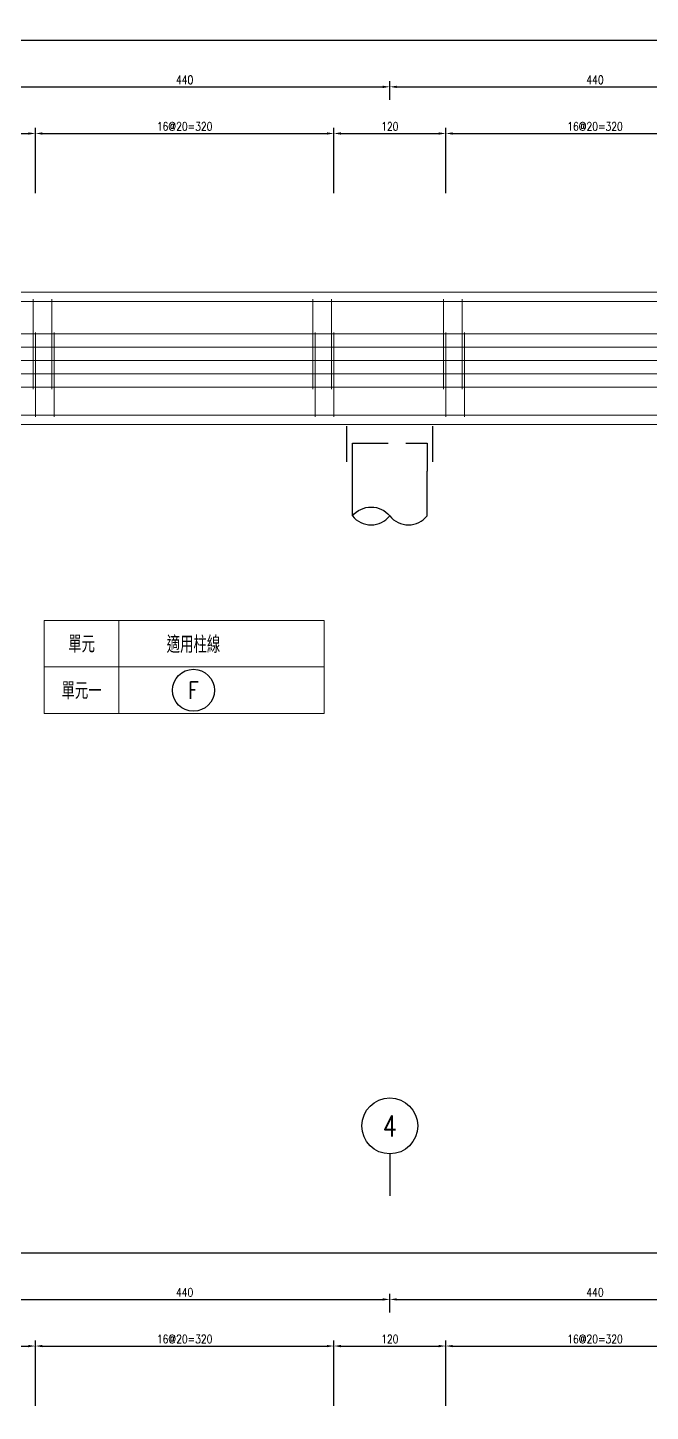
# Model space of a CAD drawing. Extents: x -4754 to 4976, y -19960 to 3841.
# Drawn here: x 2115 to 2783, y -14045 to -12561 of the extents above; entities that cross this region are included whole.
import ezdxf
from ezdxf.enums import TextEntityAlignment as Align

# ---------------------------------------------------------------- set-up
doc = ezdxf.new("R2010")
doc.units = 0
doc.header["$LTSCALE"] = 3
doc.linetypes.add('DASHED', pattern=[19.05, 12.7, -6.35])
doc.layers.get('0').update_dxf_attribs({"linetype": 'CONTINUOUS'})
doc.layers.add('HB_0', color=7, linetype='CONTINUOUS', transparency=0.5)
for name, color, linetype in [('HB_DIM', 1, 'CONTINUOUS'), ('HB_SYMBOLS', 7, 'CONTINUOUS'), ('HB_TXT_CTEXT', 2, 'CONTINUOUS'), ('鋼筋', 3, 'CONTINUOUS')]:
    doc.layers.add(name, color=color, linetype=linetype)
doc.styles.get("Standard").update_dxf_attribs({"font": 'ROMANS.shx', "width": 0.8, "bigfont": 'chineset.shx'})
doc.dimstyles.new('30', dxfattribs={"dimscale": 3, "dimtxt": 3, "dimasz": 2.5, "dimexe": 2, "dimexo": 2, "dimgap": 1, "dimtad": 1, "dimdsep": 46, "dimtxsty": 'Standard', "dimcen": 0, "dimclrd": 256, "dimclre": 256, "dimclrt": 2, "dimadec": 0, "dimazin": 0, "dimtfac": 1, "dimtix": 1, "dimtmove": 2, "dimatfit": 3, "dimfxl": 1, "dimtolj": 1, "dimtzin": 0, "dimarcsym": 0})

# ---------------------------------------------------------------- blocks, each defined once
blk = doc.blocks.new('pile_vertical')
at = {"color": 252, "linetype": 'DASHED'}
for p, q in [((-46, -40), (-46, 0)), ((46, -40), (46, 0))]:
    blk.add_line(p, q, dxfattribs=at)
at = {"linetype": 'Continuous'}
for p, q in [((-40, -98.1), (-40, -50)), ((40, -98.1), (40, -50))]:
    blk.add_line(p, q, dxfattribs=at)
at = {"color": 252, "linetype": 'DASHED'}
blk.add_lwpolyline([(-40, -50), (-40, -20), (40, -20), (40, -50)], dxfattribs=at)
at = {"linetype": 'Continuous'}
for points in [[(-40, -98.1, -0.48), (0, -98.1, 0.48), (40, -98.1, 0.48)], [(-40, -98.1, 0.48), (0, -98.1, 0.48)]]:
    blk.add_lwpolyline(points, format="xyb", dxfattribs=at)
blk = doc.blocks.new('line_tag')
at = {"layer": 'HB_SYMBOLS', "color": 4, "linetype": 'Continuous'}
blk.add_circle((0, 0), 22.5, dxfattribs=at)
at = {"color": 4, "linetype": 'Continuous', "width": 0.8}
blk.add_attdef('A', text='', height=18, dxfattribs=at).set_placement((0, 0), align=Align.MIDDLE)
blk = doc.blocks.new('*D329')
at = {"layer": 'HB_DIM', "linetype": 'Continuous', "lineweight": -2}
for p, q in [((2003.6, -12738.8), (2003.6, -12668.8)), ((2011.1, -12674.8), (2116.1, -12674.8)), ((2123.6, -12738.8), (2123.6, -12668.8))]:
    blk.add_line(p, q, dxfattribs=at)
at = {"layer": 'HB_DIM'}
for points in [[(2011.1, -12673.6), (2011.1, -12676.1), (2003.6, -12674.8)], [(2116.1, -12676.1), (2116.1, -12673.6), (2123.6, -12674.8)]]:
    blk.add_solid(points, dxfattribs=at)
at = {"layer": 'HB_DIM', "color": 2, "linetype": 'Continuous', "insert": (2063.6, -12667.3), "char_height": 9, "attachment_point": 5, "rotation": 0}
blk.add_mtext('\\A1;120', dxfattribs=at)
blk = doc.blocks.new('*D330')
at = {"layer": 'HB_DIM', "linetype": 'Continuous', "lineweight": -2}
for p, q in [((2123.6, -12738.8), (2123.6, -12668.8)), ((2131.1, -12674.8), (2436.1, -12674.8)), ((2443.6, -12738.8), (2443.6, -12668.8))]:
    blk.add_line(p, q, dxfattribs=at)
at = {"layer": 'HB_DIM'}
for points in [[(2131.1, -12673.6), (2131.1, -12676.1), (2123.6, -12674.8)], [(2436.1, -12676.1), (2436.1, -12673.6), (2443.6, -12674.8)]]:
    blk.add_solid(points, dxfattribs=at)
at = {"layer": 'HB_DIM', "color": 2, "linetype": 'Continuous', "insert": (2283.6, -12667.3), "char_height": 9, "attachment_point": 5, "rotation": 0}
blk.add_mtext('\\A1;16@20=320', dxfattribs=at)
blk = doc.blocks.new('*D331')
at = {"layer": 'HB_DIM', "linetype": 'Continuous', "lineweight": -2}
for p, q in [((2443.6, -12738.8), (2443.6, -12668.8)), ((2451.1, -12674.8), (2556.1, -12674.8)), ((2563.6, -12738.8), (2563.6, -12668.8))]:
    blk.add_line(p, q, dxfattribs=at)
at = {"layer": 'HB_DIM'}
for points in [[(2451.1, -12673.6), (2451.1, -12676.1), (2443.6, -12674.8)], [(2556.1, -12676.1), (2556.1, -12673.6), (2563.6, -12674.8)]]:
    blk.add_solid(points, dxfattribs=at)
at = {"layer": 'HB_DIM', "color": 2, "linetype": 'Continuous', "insert": (2503.6, -12667.3), "char_height": 9, "attachment_point": 5, "rotation": 0}
blk.add_mtext('\\A1;120', dxfattribs=at)
blk = doc.blocks.new('*D332')
at = {"layer": 'HB_DIM', "linetype": 'Continuous', "lineweight": -2}
for p, q in [((2563.6, -12738.8), (2563.6, -12668.8)), ((2571.1, -12674.8), (2876.1, -12674.8)), ((2883.6, -12738.8), (2883.6, -12668.8))]:
    blk.add_line(p, q, dxfattribs=at)
at = {"layer": 'HB_DIM'}
for points in [[(2571.1, -12673.6), (2571.1, -12676.1), (2563.6, -12674.8)], [(2876.1, -12676.1), (2876.1, -12673.6), (2883.6, -12674.8)]]:
    blk.add_solid(points, dxfattribs=at)
at = {"layer": 'HB_DIM', "color": 2, "linetype": 'Continuous', "insert": (2723.6, -12667.3), "char_height": 9, "attachment_point": 5, "rotation": 0}
blk.add_mtext('\\A1;16@20=320', dxfattribs=at)
blk = doc.blocks.new('*D338')
at = {"layer": 'HB_DIM', "linetype": 'Continuous', "lineweight": -2}
for p, q in [((-265.4, -12738.8), (-265.4, -12568.8)), ((-257.9, -12574.8), (3924.1, -12574.8)), ((3931.6, -12738.8), (3931.6, -12568.8))]:
    blk.add_line(p, q, dxfattribs=at)
at = {"layer": 'HB_DIM'}
for points in [[(-257.9, -12573.6), (-257.9, -12576.1), (-265.4, -12574.8)], [(3924.1, -12576.1), (3924.1, -12573.6), (3931.6, -12574.8)]]:
    blk.add_solid(points, dxfattribs=at)
at = {"layer": 'HB_DIM', "color": 2, "linetype": 'Continuous', "insert": (1833.1, -12567.3), "char_height": 9, "attachment_point": 5, "rotation": 0}
blk.add_mtext('\\A1;4197', dxfattribs=at)
blk = doc.blocks.new('*D345')
at = {"layer": 'HB_DIM', "linetype": 'Continuous', "lineweight": -2}
for p, q in [((2063.6, -12638.8), (2063.6, -12618.8)), ((2503.6, -12638.8), (2503.6, -12618.8)), ((2071.1, -12624.8), (2496.1, -12624.8))]:
    blk.add_line(p, q, dxfattribs=at)
at = {"layer": 'HB_DIM'}
for points in [[(2071.1, -12623.6), (2071.1, -12626.1), (2063.6, -12624.8)], [(2496.1, -12626.1), (2496.1, -12623.6), (2503.6, -12624.8)]]:
    blk.add_solid(points, dxfattribs=at)
at = {"layer": 'HB_DIM', "color": 2, "linetype": 'Continuous', "insert": (2283.6, -12617.3), "char_height": 9, "attachment_point": 5, "rotation": 0}
blk.add_mtext('\\A1;440', dxfattribs=at)
blk = doc.blocks.new('*D346')
at = {"layer": 'HB_DIM', "linetype": 'Continuous', "lineweight": -2}
for p, q in [((2503.6, -12638.8), (2503.6, -12618.8)), ((2943.6, -12638.8), (2943.6, -12618.8)), ((2511.1, -12624.8), (2936.1, -12624.8))]:
    blk.add_line(p, q, dxfattribs=at)
at = {"layer": 'HB_DIM'}
for points in [[(2511.1, -12623.6), (2511.1, -12626.1), (2503.6, -12624.8)], [(2936.1, -12626.1), (2936.1, -12623.6), (2943.6, -12624.8)]]:
    blk.add_solid(points, dxfattribs=at)
at = {"layer": 'HB_DIM', "color": 2, "linetype": 'Continuous', "insert": (2723.6, -12617.3), "char_height": 9, "attachment_point": 5, "rotation": 0}
blk.add_mtext('\\A1;440', dxfattribs=at)
blk = doc.blocks.new('line_guide')
at = {"color": 4, "linetype": 'Continuous'}
blk.add_line((0, 0), (0, -45), dxfattribs=at)
blk.add_circle((0, 30), 30, dxfattribs=at)
at = {"color": 4, "linetype": 'Continuous', "width": 0.8}
blk.add_attdef('A', text='', height=22.5, dxfattribs=at).set_placement((0, 30), align=Align.MIDDLE)
blk = doc.blocks.new('*D363')
at = {"layer": 'HB_DIM', "linetype": 'Continuous', "lineweight": -2}
for p, q in [((2003.6, -14038.8), (2003.6, -13968.8)), ((2123.6, -14038.8), (2123.6, -13968.8)), ((2011.1, -13974.8), (2116.1, -13974.8))]:
    blk.add_line(p, q, dxfattribs=at)
at = {"layer": 'HB_DIM'}
for points in [[(2011.1, -13973.6), (2011.1, -13976.1), (2003.6, -13974.8)], [(2116.1, -13976.1), (2116.1, -13973.6), (2123.6, -13974.8)]]:
    blk.add_solid(points, dxfattribs=at)
at = {"layer": 'HB_DIM', "color": 2, "linetype": 'Continuous', "insert": (2063.6, -13967.3), "char_height": 9, "attachment_point": 5, "rotation": 0}
blk.add_mtext('\\A1;120', dxfattribs=at)
blk = doc.blocks.new('*D364')
at = {"layer": 'HB_DIM', "linetype": 'Continuous', "lineweight": -2}
for p, q in [((2123.6, -14038.8), (2123.6, -13968.8)), ((2443.6, -14038.8), (2443.6, -13968.8)), ((2131.1, -13974.8), (2436.1, -13974.8))]:
    blk.add_line(p, q, dxfattribs=at)
at = {"layer": 'HB_DIM'}
for points in [[(2131.1, -13973.6), (2131.1, -13976.1), (2123.6, -13974.8)], [(2436.1, -13976.1), (2436.1, -13973.6), (2443.6, -13974.8)]]:
    blk.add_solid(points, dxfattribs=at)
at = {"layer": 'HB_DIM', "color": 2, "linetype": 'Continuous', "insert": (2283.6, -13967.3), "char_height": 9, "attachment_point": 5, "rotation": 0}
blk.add_mtext('\\A1;16@20=320', dxfattribs=at)
blk = doc.blocks.new('*D365')
at = {"layer": 'HB_DIM', "linetype": 'Continuous', "lineweight": -2}
for p, q in [((2443.6, -14038.8), (2443.6, -13968.8)), ((2563.6, -14038.8), (2563.6, -13968.8)), ((2451.1, -13974.8), (2556.1, -13974.8))]:
    blk.add_line(p, q, dxfattribs=at)
at = {"layer": 'HB_DIM'}
for points in [[(2451.1, -13973.6), (2451.1, -13976.1), (2443.6, -13974.8)], [(2556.1, -13976.1), (2556.1, -13973.6), (2563.6, -13974.8)]]:
    blk.add_solid(points, dxfattribs=at)
at = {"layer": 'HB_DIM', "color": 2, "linetype": 'Continuous', "insert": (2503.6, -13967.3), "char_height": 9, "attachment_point": 5, "rotation": 0}
blk.add_mtext('\\A1;120', dxfattribs=at)
blk = doc.blocks.new('*D366')
at = {"layer": 'HB_DIM', "linetype": 'Continuous', "lineweight": -2}
for p, q in [((2563.6, -14038.8), (2563.6, -13968.8)), ((2883.6, -14038.8), (2883.6, -13968.8)), ((2571.1, -13974.8), (2876.1, -13974.8))]:
    blk.add_line(p, q, dxfattribs=at)
at = {"layer": 'HB_DIM'}
for points in [[(2571.1, -13973.6), (2571.1, -13976.1), (2563.6, -13974.8)], [(2876.1, -13976.1), (2876.1, -13973.6), (2883.6, -13974.8)]]:
    blk.add_solid(points, dxfattribs=at)
at = {"layer": 'HB_DIM', "color": 2, "linetype": 'Continuous', "insert": (2723.6, -13967.3), "char_height": 9, "attachment_point": 5, "rotation": 0}
blk.add_mtext('\\A1;16@20=320', dxfattribs=at)
blk = doc.blocks.new('*D372')
at = {"layer": 'HB_DIM', "linetype": 'Continuous', "lineweight": -2}
for p, q in [((-265.4, -14038.8), (-265.4, -13868.8)), ((3931.6, -14038.8), (3931.6, -13868.8)), ((-257.9, -13874.8), (3924.1, -13874.8))]:
    blk.add_line(p, q, dxfattribs=at)
at = {"layer": 'HB_DIM'}
for points in [[(-257.9, -13873.6), (-257.9, -13876.1), (-265.4, -13874.8)], [(3924.1, -13876.1), (3924.1, -13873.6), (3931.6, -13874.8)]]:
    blk.add_solid(points, dxfattribs=at)
at = {"layer": 'HB_DIM', "color": 2, "linetype": 'Continuous', "insert": (1833.1, -13867.3), "char_height": 9, "attachment_point": 5, "rotation": 0}
blk.add_mtext('\\A1;4197', dxfattribs=at)
blk = doc.blocks.new('*D379')
at = {"layer": 'HB_DIM', "linetype": 'Continuous', "lineweight": -2}
for p, q in [((2063.6, -13938.8), (2063.6, -13918.8)), ((2071.1, -13924.8), (2496.1, -13924.8)), ((2503.6, -13938.8), (2503.6, -13918.8))]:
    blk.add_line(p, q, dxfattribs=at)
at = {"layer": 'HB_DIM'}
for points in [[(2071.1, -13923.6), (2071.1, -13926.1), (2063.6, -13924.8)], [(2496.1, -13926.1), (2496.1, -13923.6), (2503.6, -13924.8)]]:
    blk.add_solid(points, dxfattribs=at)
at = {"layer": 'HB_DIM', "color": 2, "linetype": 'Continuous', "insert": (2283.6, -13917.3), "char_height": 9, "attachment_point": 5, "rotation": 0}
blk.add_mtext('\\A1;440', dxfattribs=at)
blk = doc.blocks.new('*D380')
at = {"layer": 'HB_DIM', "linetype": 'Continuous', "lineweight": -2}
for p, q in [((2503.6, -13938.8), (2503.6, -13918.8)), ((2511.1, -13924.8), (2936.1, -13924.8)), ((2943.6, -13938.8), (2943.6, -13918.8))]:
    blk.add_line(p, q, dxfattribs=at)
at = {"layer": 'HB_DIM'}
for points in [[(2511.1, -13923.6), (2511.1, -13926.1), (2503.6, -13924.8)], [(2936.1, -13926.1), (2936.1, -13923.6), (2943.6, -13924.8)]]:
    blk.add_solid(points, dxfattribs=at)
at = {"layer": 'HB_DIM', "color": 2, "linetype": 'Continuous', "insert": (2723.6, -13917.3), "char_height": 9, "attachment_point": 5, "rotation": 0}
blk.add_mtext('\\A1;440', dxfattribs=at)

msp = doc.modelspace()

# ---------------------------------------------------------------- linework, layer by layer
at = {"layer": 'HB_0', "lineweight": 5}
msp.add_lwpolyline([(-265.427, -12986.802), (-265.427, -12844.802), (3931.573, -12844.802), (3931.573, -12986.802), (-265.427, -12986.802)], dxfattribs=at)
at = {"layer": 'HB_TXT_CTEXT', "color": 4, "lineweight": 5, "true_color": 0x00ffff}
for p, q in [((2213.073, -13196.802), (2213.073, -13296.802)), ((2133.073, -13246.802), (2433.073, -13246.802))]:
    msp.add_line(p, q, dxfattribs=at)
msp.add_lwpolyline([(2133.073, -13196.802), (2133.073, -13296.802), (2433.073, -13296.802), (2433.073, -13196.802), (2133.073, -13196.802)], dxfattribs=at)
at = {"layer": '鋼筋', "lineweight": 5}
for p, q in [((-244.937, -12854.802, -38), (3911.083, -12854.802, -38)), ((-244.937, -12854.802, -27.143), (3911.083, -12854.802, -27.143)), ((-244.937, -12854.802, -16.286), (3911.083, -12854.802, -16.286)), ((-244.937, -12854.802, -5.429), (3911.083, -12854.802, -5.429)), ((-244.937, -12854.802, 5.429), (3911.083, -12854.802, 5.429)), ((-244.937, -12854.802, 16.286), (3911.083, -12854.802, 16.286)), ((-244.937, -12854.802, 27.143), (3911.083, -12854.802, 27.143)), ((-244.937, -12854.802, 38), (3911.083, -12854.802, 38)), ((2121.033, -12863.352, 33.895), (2121.033, -12855.732, 33.895)), ((2121.033, -12855.732, 40.245), (2121.033, -12945.872, 40.245)), ((2121.033, -12945.872, -40.245), (2121.033, -12855.732, -40.245)), ((2121.033, -12855.732, -33.895), (2121.033, -12863.352, -33.895)), ((2141.033, -12863.352, 33.895), (2141.033, -12855.732, 33.895)), ((2141.033, -12855.732, 40.245), (2141.033, -12945.872, 40.245)), ((2141.033, -12945.872, -40.245), (2141.033, -12855.732, -40.245)), ((2141.033, -12855.732, -33.895), (2141.033, -12863.352, -33.895)), ((2421.033, -12863.352, 33.895), (2421.033, -12855.732, 33.895)), ((2421.033, -12855.732, 40.245), (2421.033, -12945.872, 40.245)), ((2421.033, -12945.872, -40.245), (2421.033, -12855.732, -40.245)), ((2421.033, -12855.732, -33.895), (2421.033, -12863.352, -33.895)), ((2441.033, -12863.352, 33.895), (2441.033, -12855.732, 33.895)), ((2441.033, -12855.732, 40.245), (2441.033, -12945.872, 40.245)), ((2441.033, -12945.872, -40.245), (2441.033, -12855.732, -40.245)), ((2441.033, -12855.732, -33.895), (2441.033, -12863.352, -33.895)), ((2561.033, -12863.352, 33.895), (2561.033, -12855.732, 33.895)), ((2561.033, -12855.732, 40.245), (2561.033, -12945.872, 40.245)), ((2561.033, -12945.872, -40.245), (2561.033, -12855.732, -40.245)), ((2561.033, -12855.732, -33.895), (2561.033, -12863.352, -33.895)), ((2581.033, -12863.352, 33.895), (2581.033, -12855.732, 33.895)), ((2581.033, -12855.732, 40.245), (2581.033, -12945.872, 40.245)), ((2581.033, -12945.872, -40.245), (2581.033, -12855.732, -40.245)), ((2581.033, -12855.732, -33.895), (2581.033, -12863.352, -33.895)), ((-245.657, -12889.802, -50), (3911.803, -12889.802, -50)), ((-245.657, -12889.802, -35.714), (3911.803, -12889.802, -35.714)), ((-245.657, -12889.802, -21.429), (3911.803, -12889.802, -21.429)), ((-245.657, -12889.802, -7.143), (3911.803, -12889.802, -7.143)), ((-245.657, -12889.802, 7.143), (3911.803, -12889.802, 7.143)), ((-245.657, -12889.802, 21.429), (3911.803, -12889.802, 21.429)), ((-245.657, -12889.802, 35.714), (3911.803, -12889.802, 35.714)), ((-245.657, -12889.802, 50), (3911.803, -12889.802, 50)), ((-243.427, -12904.052, -50), (3909.573, -12904.052, -50)), ((-243.427, -12904.052, 50), (3909.573, -12904.052, 50)), ((2123.573, -12898.852, 45.395), (2123.573, -12891.232, 45.395)), ((2123.573, -12891.232, 51.745), (2123.573, -12975.372, 51.745)), ((2123.573, -12975.372, -51.745), (2123.573, -12891.232, -51.745)), ((2123.573, -12891.232, -45.395), (2123.573, -12898.852, -45.395)), ((2143.573, -12898.852, 45.395), (2143.573, -12891.232, 45.395)), ((2143.573, -12891.232, 51.745), (2143.573, -12975.372, 51.745)), ((2143.573, -12975.372, -51.745), (2143.573, -12891.232, -51.745)), ((2143.573, -12891.232, -45.395), (2143.573, -12898.852, -45.395)), ((2423.573, -12898.852, 45.395), (2423.573, -12891.232, 45.395)), ((2423.573, -12891.232, 51.745), (2423.573, -12975.372, 51.745)), ((2423.573, -12975.372, -51.745), (2423.573, -12891.232, -51.745)), ((2423.573, -12891.232, -45.395), (2423.573, -12898.852, -45.395)), ((2443.573, -12898.852, 45.395), (2443.573, -12891.232, 45.395)), ((2443.573, -12891.232, 51.745), (2443.573, -12975.372, 51.745)), ((2443.573, -12975.372, -51.745), (2443.573, -12891.232, -51.745)), ((2443.573, -12891.232, -45.395), (2443.573, -12898.852, -45.395)), ((2563.573, -12898.852, 45.395), (2563.573, -12891.232, 45.395)), ((2563.573, -12891.232, 51.745), (2563.573, -12975.372, 51.745)), ((2563.573, -12975.372, -51.745), (2563.573, -12891.232, -51.745)), ((2563.573, -12891.232, -45.395), (2563.573, -12898.852, -45.395)), ((2583.573, -12898.852, 45.395), (2583.573, -12891.232, 45.395)), ((2583.573, -12891.232, 51.745), (2583.573, -12975.372, 51.745)), ((2583.573, -12975.372, -51.745), (2583.573, -12891.232, -51.745)), ((2583.573, -12891.232, -45.395), (2583.573, -12898.852, -45.395)), ((-243.427, -12918.302, -50), (3909.573, -12918.302, -50)), ((-243.427, -12918.302, 50), (3909.573, -12918.302, 50)), ((-243.427, -12932.552, -50), (3909.573, -12932.552, -50)), ((-243.427, -12932.552, 50), (3909.573, -12932.552, 50)), ((-250.537, -12946.802, -50), (3916.683, -12946.802, -50)), ((-250.537, -12946.802, -35.714), (3916.683, -12946.802, -35.714)), ((-250.537, -12946.802, -21.429), (3916.683, -12946.802, -21.429)), ((-250.537, -12946.802, -7.143), (3916.683, -12946.802, -7.143)), ((-250.537, -12946.802, 7.143), (3916.683, -12946.802, 7.143)), ((-250.537, -12946.802, 21.429), (3916.683, -12946.802, 21.429)), ((-250.537, -12946.802, 35.714), (3916.683, -12946.802, 35.714)), ((-250.537, -12946.802, 50), (3916.683, -12946.802, 50)), ((2121.033, -12949.047, 37.07), (2121.033, -12949.047, -37.07)), ((2141.033, -12949.047, 37.07), (2141.033, -12949.047, -37.07)), ((2421.033, -12949.047, 37.07), (2421.033, -12949.047, -37.07)), ((2441.033, -12949.047, 37.07), (2441.033, -12949.047, -37.07)), ((2561.033, -12949.047, 37.07), (2561.033, -12949.047, -37.07)), ((2581.033, -12949.047, 37.07), (2581.033, -12949.047, -37.07)), ((-246.742, -12976.802, -50), (3912.888, -12976.802, -50)), ((-246.742, -12976.802, -35.714), (3912.888, -12976.802, -35.714)), ((-246.742, -12976.802, -21.429), (3912.888, -12976.802, -21.429)), ((-246.742, -12976.802, -7.143), (3912.888, -12976.802, -7.143)), ((-246.742, -12976.802, 7.143), (3912.888, -12976.802, 7.143)), ((-246.742, -12976.802, 21.429), (3912.888, -12976.802, 21.429)), ((-246.742, -12976.802, 35.714), (3912.888, -12976.802, 35.714)), ((-246.742, -12976.802, 50), (3912.888, -12976.802, 50)), ((2123.573, -12978.547, 48.57), (2123.573, -12978.547, -48.57)), ((2143.573, -12978.547, 48.57), (2143.573, -12978.547, -48.57)), ((2423.573, -12978.547, 48.57), (2423.573, -12978.547, -48.57)), ((2443.573, -12978.547, 48.57), (2443.573, -12978.547, -48.57)), ((2563.573, -12978.547, 48.57), (2563.573, -12978.547, -48.57)), ((2583.573, -12978.547, 48.57), (2583.573, -12978.547, -48.57))]:
    msp.add_line(p, q, dxfattribs=at)
at = {"layer": '鋼筋', "lineweight": 5, "extrusion": (1, -2.44929e-16, 0)}
for centre, start, end in [((-12855.732, 37.07, 2121.033), 270, 90), ((-12855.732, -37.07, 2121.033), 270, 90), ((-12855.732, 37.07, 2141.033), 270, 90), ((-12855.732, -37.07, 2141.033), 270, 90), ((-12855.732, 37.07, 2421.033), 270, 90), ((-12855.732, -37.07, 2421.033), 270, 90), ((-12855.732, 37.07, 2441.033), 270, 90), ((-12855.732, -37.07, 2441.033), 270, 90), ((-12855.732, 37.07, 2561.033), 270, 90), ((-12855.732, -37.07, 2561.033), 270, 90), ((-12855.732, 37.07, 2581.033), 270, 90), ((-12855.732, -37.07, 2581.033), 270, 90), ((-12891.232, 48.57, 2123.573), 270, 90), ((-12891.232, -48.57, 2123.573), 270, 90), ((-12891.232, 48.57, 2143.573), 270, 90), ((-12891.232, -48.57, 2143.573), 270, 90), ((-12891.232, 48.57, 2423.573), 270, 90), ((-12891.232, -48.57, 2423.573), 270, 90), ((-12891.232, 48.57, 2443.573), 270, 90), ((-12891.232, -48.57, 2443.573), 270, 90), ((-12891.232, 48.57, 2563.573), 270, 90), ((-12891.232, -48.57, 2563.573), 270, 90), ((-12891.232, 48.57, 2583.573), 270, 90), ((-12891.232, -48.57, 2583.573), 270, 90), ((-12945.872, 37.07, 2121.033), 90, 180), ((-12945.872, -37.07, 2121.033), 180, 270), ((-12945.872, 37.07, 2141.033), 90, 180), ((-12945.872, -37.07, 2141.033), 180, 270), ((-12945.872, 37.07, 2421.033), 90, 180), ((-12945.872, -37.07, 2421.033), 180, 270), ((-12945.872, 37.07, 2441.033), 90, 180), ((-12945.872, -37.07, 2441.033), 180, 270), ((-12945.872, 37.07, 2561.033), 90, 180), ((-12945.872, -37.07, 2561.033), 180, 270), ((-12945.872, 37.07, 2581.033), 90, 180), ((-12945.872, -37.07, 2581.033), 180, 270), ((-12975.372, 48.57, 2123.573), 90, 180), ((-12975.372, -48.57, 2123.573), 180, 270), ((-12975.372, 48.57, 2143.573), 90, 180), ((-12975.372, -48.57, 2143.573), 180, 270), ((-12975.372, 48.57, 2423.573), 90, 180), ((-12975.372, -48.57, 2423.573), 180, 270), ((-12975.372, 48.57, 2443.573), 90, 180), ((-12975.372, -48.57, 2443.573), 180, 270), ((-12975.372, 48.57, 2563.573), 90, 180), ((-12975.372, -48.57, 2563.573), 180, 270), ((-12975.372, 48.57, 2583.573), 90, 180), ((-12975.372, -48.57, 2583.573), 180, 270)]:
    msp.add_arc(centre, 3.175, start, end, dxfattribs=at)

# ---------------------------------------------------------------- block references
at = {"layer": 'HB_0', "linetype": 'Continuous'}
msp.add_blockref('pile_vertical', (2503.573, -12986.802), dxfattribs=at)
msp.add_blockref('line_guide', (2503.573, -13768.802), dxfattribs=at).add_auto_attribs({'A': '4'})
at = {"layer": 'HB_TXT_CTEXT', "linetype": 'Continuous'}
msp.add_blockref('line_tag', (2293.073, -13271.802), dxfattribs=at).add_auto_attribs({'A': 'F'})

# ---------------------------------------------------------------- texts
at = {"layer": 'HB_TXT_CTEXT', "linetype": 'Continuous', "width": 0.8}
for s, p in [('單元', (2173.073, -13221.802)), ('適用柱線', (2293.073, -13221.802)), ('單元一', (2173.073, -13271.802))]:
    msp.add_text(s, height=18, dxfattribs=at).set_placement(p, align=Align.MIDDLE)

# ---------------------------------------------------------------- dimensions: what is measured, and where the dimension line sits
at = {"layer": 'HB_DIM', "linetype": 'Continuous'}
for base, p1, p2, picture, middle in [((3931.573, -12574.802), (-265.427, -12744.802), (3931.573, -12744.802), '*D338', (1833.073, -12567.302)), ((2503.573, -12624.802), (2063.573, -12644.802, 321), (2503.573, -12644.802, -119), '*D345', (2283.573, -12617.302)), ((2943.573, -12624.802), (2503.573, -12644.802, -119), (2943.573, -12644.802, -559), '*D346', (2723.573, -12617.302)), ((2123.573, -12674.802), (2003.573, -12744.802, 45.395), (2123.573, -12744.802, 45.395), '*D329', (2063.573, -12667.302)), ((2563.573, -12674.802), (2443.573, -12744.802, 45.395), (2563.573, -12744.802, 45.395), '*D331', (2503.573, -12667.302)), ((3931.573, -13874.802), (-265.427, -14044.802), (3931.573, -14044.802), '*D372', (1833.073, -13867.302)), ((2503.573, -13924.802), (2063.573, -13944.802, -179), (2503.573, -13944.802, -619), '*D379', (2283.573, -13917.302)), ((2943.573, -13924.802), (2503.573, -13944.802, -619), (2943.573, -13944.802, -1059), '*D380', (2723.573, -13917.302)), ((2123.573, -13974.802), (2003.573, -14044.802, 45.395), (2123.573, -14044.802, 45.395), '*D363', (2063.573, -13967.302)), ((2563.573, -13974.802), (2443.573, -14044.802, 45.395), (2563.573, -14044.802, 45.395), '*D365', (2503.573, -13967.302))]:
    dim = msp.add_linear_dim(base=base, p1=p1, p2=p2, angle=0, dimstyle='30', override={"dimdec": 0, "dimpost": '<>'}, dxfattribs=at)
    dim.commit()
    dim.dimension.update_dxf_attribs({"geometry": picture, "text_midpoint": middle})
for base, p1, p2, picture, middle in [((2443.573, -12674.802), (2123.573, -12744.802, 45.395), (2443.573, -12744.802, 45.395), '*D330', (2283.573, -12667.302)), ((2883.573, -12674.802), (2563.573, -12744.802, 45.395), (2883.573, -12744.802, 45.395), '*D332', (2723.573, -12667.302)), ((2443.573, -13974.802), (2123.573, -14044.802, 45.395), (2443.573, -14044.802, 45.395), '*D364', (2283.573, -13967.302)), ((2883.573, -13974.802), (2563.573, -14044.802, 45.395), (2883.573, -14044.802, 45.395), '*D366', (2723.573, -13967.302))]:
    dim = msp.add_linear_dim(base=base, p1=p1, p2=p2, angle=0, text='16@20=<>', dimstyle='30', override={"dimdec": 0, "dimpost": '<>'}, dxfattribs=at)
    dim.commit()
    dim.dimension.update_dxf_attribs({"geometry": picture, "text_midpoint": middle})

doc.saveas('drawing.dxf')
